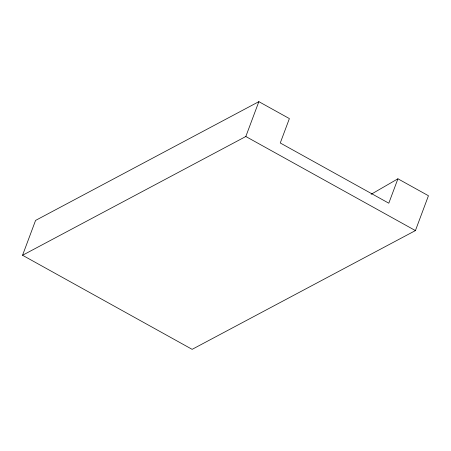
<?xml version="1.0" encoding="UTF-8"?>
<svg xmlns="http://www.w3.org/2000/svg" width="451" height="451" viewBox="0 0 451 451"><rect width="100%" height="100%" fill="white"/><g stroke="black" fill="none" stroke-linecap="round" stroke-linejoin="round"><path stroke-width="0.68" d="M22.55 255.266L35.578 220.415L258.857 101.655L289.384 118.59L280.263 142.984L388.801 203.198L397.923 178.799L428.45 195.734L415.422 230.585L192.143 349.345L22.55 255.266L245.823 136.506L258.857 101.655M371.145 194.274L397.923 178.799M245.823 136.506L415.422 230.585"/></g></svg>
